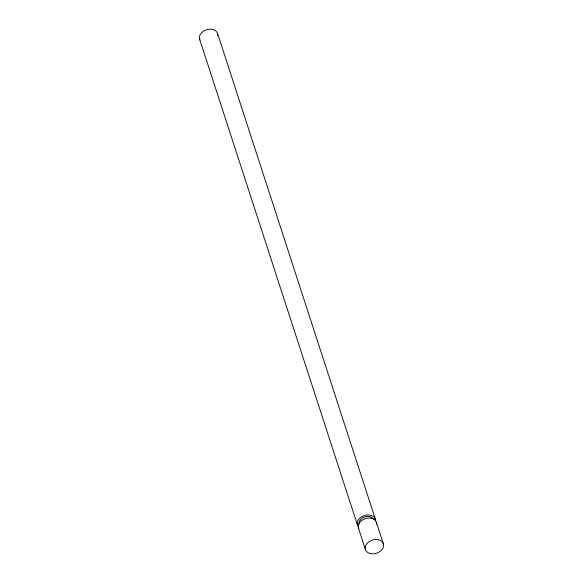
<?xml version="1.0" encoding="UTF-8"?>
<svg xmlns="http://www.w3.org/2000/svg" width="583" height="583" viewBox="0 0 583 583"><rect width="100%" height="100%" fill="white"/><g stroke="black" fill="none" stroke-linecap="round" stroke-linejoin="round"><path stroke-width="0.87" d="M217.699 33.887L375.539 519.657M376.538 522.732L383.527 544.252A9.445 6.887 -18 0 1 371.123 553.741A9.445 6.887 -18 0 1 368.587 542.059A9.445 6.887 -18 0 1 383.527 544.252M199.473 38.748L357.306 524.518M358.305 527.593L365.301 549.113M358.807 528.941A9.445 6.887 -18 0 1 365.956 518.418A9.445 6.887 -18 0 1 376.64 524.19M359.186 524.015A7.499 5.466 -18 0 1 364.513 516.968A7.499 5.466 -18 0 1 373.258 519.089M358.691 527.054A9.445 6.887 -18 0 1 364.011 515.634A9.445 6.887 -18 0 1 375.641 521.115M217.802 35.337A9.445 6.887 -18 0 0 210.011 29.15L208.08 29.354A9.445 6.887 -18 0 0 199.976 40.096"/></g></svg>
